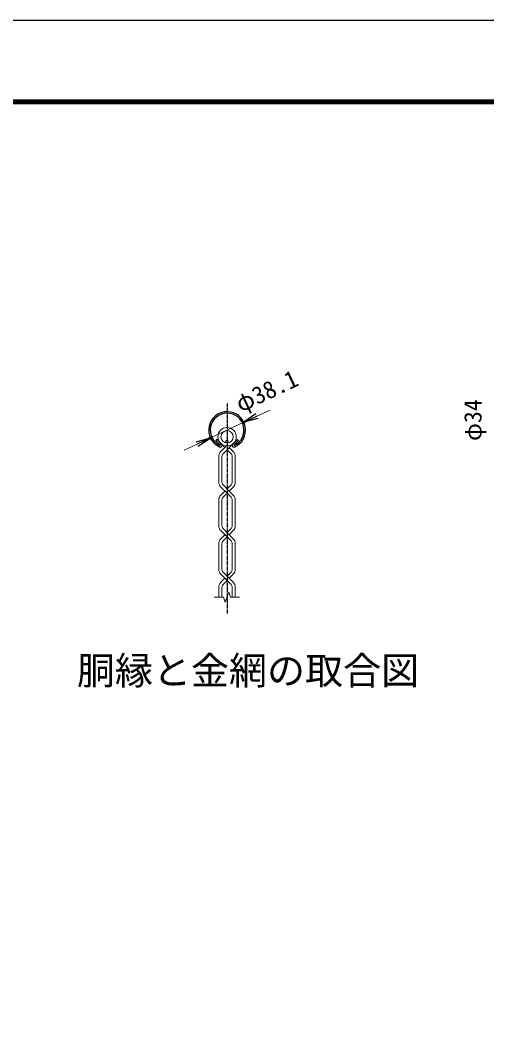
# Model space of a CAD drawing. Units: millimetres, scale not verified. Extents: x -6300 to 6300, y -4455 to 4455.
# Drawn here: x 1169 to 3100, y 259 to 4455 of the extents above; entities that cross this region are included whole.
import ezdxf
from ezdxf.enums import TextEntityAlignment as Align

# ---------------------------------------------------------------- set-up
doc = ezdxf.new("R2010")
doc.units = ezdxf.units.MM
doc.header["$LTSCALE"] = 20
doc.header["$PDMODE"] = 32
doc.header["$PDSIZE"] = 10
doc.linetypes.add('USER3', pattern=[1.125, 0.75, -0.125, 0.125, -0.125])
for name, color, linetype, lineweight in [('0-0_D-TTL-TXT', 7, 'Continuous', 25), ('0-3_D-STR1', 1, 'Continuous', 25), ('0-9_D-STR-DIM', 7, 'Continuous', 13), ('0-C_中心線', 1, 'USER3', 25), ('0-D_D-STR2', 7, 'Continuous', 13), ('0-E_1', 7, 'Continuous', 25), ('1-0_D-TTL', 7, 'Continuous', 25)]:
    doc.layers.add(name, color=color, linetype=linetype, lineweight=lineweight)
doc.layers.add('0-A_0', color=7, linetype='Continuous')
doc.layers.add('0-B_Defpoints', color=7, linetype='Continuous')
doc.styles.add('ＭＳ ゴシック', font='')
doc.styles.get('ＭＳ ゴシック').set_extended_font_data('MS Gothic')

# ---------------------------------------------------------------- blocks, each defined once
blk = doc.blocks.new('_Open')
at = {"layer": '0-A_0'}
blk.add_line((-20, 3.333), (0, 0), dxfattribs=at)
blk.add_lwpolyline([(-20, -3.333), (0, 0), (-20, 0)], dxfattribs=at)

msp = doc.modelspace()

# ---------------------------------------------------------------- linework, layer by layer
at = {"layer": '0-3_D-STR1'}
for p, q in [((1982.31, 2720.03), (1977.78, 2715.49)), ((1997.66, 2695.6), (1977.78, 2715.49)), ((2002.85, 2699.49), (1982.31, 2720.03)), ((2046.99, 2699.06), (2067.52, 2719.6)), ((2052.17, 2695.17), (2072.06, 2715.06)), ((2067.52, 2719.6), (2072.06, 2715.06))]:
    msp.add_line(p, q, dxfattribs=at)
for centre, radius, start, end in [((2024.87, 2758.08), 76.2, 292.92905, 245.65784), ((2024.87, 2758.08), 69.78, 294.33545, 245.82672), ((1996.8, 2696.03), 8.02, 245.55145, 10.65768), ((2052.94, 2696), 8.02, 169.34225, 276.63837)]:
    msp.add_arc(centre, radius, start, end, dxfattribs=at)
at = {"layer": '0-9_D-STR-DIM'}
for p, q in [((2148.24, 2815.79), (2202.59, 2841.22)), ((1955.85, 2725.8), (2093.89, 2790.37)), ((1901.5, 2700.37), (1847.15, 2674.95))]:
    msp.add_line(p, q, dxfattribs=at)
at = {"layer": '0-B_Defpoints'}
for p in [(2093.89, 2790.37), (1955.85, 2725.8)]:
    msp.add_point(p, dxfattribs=at)
at = {"layer": '0-C_中心線'}
msp.add_line((2024.78, 2868), (2024.78, 1998.38), dxfattribs=at)
at = {"layer": '0-D_D-STR2'}
for p, q in [((1998.91, 2669.31), (2015.71, 2686.1)), ((2015.71, 2686.11), (2002.41, 2699.4)), ((2015.71, 2686.11), (2022.16, 2692.56)), ((2050.65, 2669.31), (2033.86, 2686.11)), ((1990.69, 2649.46), (1990.69, 2542.28)), ((2003.53, 2649.13), (2003.53, 2542.61)), ((2041.34, 2660.47), (2024.78, 2677.03)), ((2046.04, 2649.13), (2046.04, 2542.61)), ((2058.87, 2649.46), (2058.87, 2542.28)), ((2024.78, 2496.56), (1998.91, 2522.42)), ((2033.86, 2505.63), (2008.22, 2531.26)), ((2024.78, 2514.71), (2041.34, 2531.26)), ((2033.86, 2505.63), (2050.65, 2522.42)), ((1998.91, 2488.84), (2015.71, 2505.63)), ((2008.22, 2480), (2024.78, 2496.56)), ((2041.34, 2480), (2024.78, 2496.56)), ((2050.65, 2488.84), (2033.86, 2505.63)), ((1990.69, 2468.99), (1990.69, 2361.8)), ((2003.53, 2468.66), (2003.53, 2362.13)), ((2046.04, 2468.66), (2046.04, 2362.13)), ((2058.87, 2468.99), (2058.87, 2361.8)), ((2033.86, 2325.16), (2008.22, 2350.79)), ((2024.78, 2334.23), (2041.34, 2350.79)), ((2024.78, 2316.08), (1998.91, 2341.95)), ((1998.91, 2308.37), (2015.71, 2325.16)), ((2008.22, 2299.53), (2024.78, 2316.08)), ((2041.34, 2299.53), (2024.78, 2316.08)), ((2033.86, 2325.16), (2050.65, 2341.95)), ((2050.65, 2308.37), (2033.86, 2325.16)), ((1990.69, 2288.52), (1990.69, 2181.33)), ((2003.53, 2288.18), (2003.53, 2181.66)), ((2046.04, 2288.18), (2046.04, 2181.66)), ((2058.87, 2288.52), (2058.87, 2181.33)), ((2024.78, 2135.61), (1998.91, 2161.48)), ((1998.91, 2127.89), (2015.71, 2144.68)), ((2033.86, 2144.68), (2008.22, 2170.32)), ((2024.78, 2153.76), (2041.34, 2170.32)), ((2033.86, 2144.68), (2050.65, 2161.48)), ((2050.65, 2127.89), (2033.86, 2144.68)), ((1990.69, 2108.04), (1990.69, 2066.09)), ((2003.53, 2107.71), (2003.53, 2066.09)), ((2041.34, 2119.05), (2024.78, 2135.61)), ((2046.04, 2107.71), (2046.04, 2066.09)), ((2058.87, 2108.04), (2058.87, 2066.09)), ((1971.13, 2066.09), (2009.97, 2066.09)), ((2017.37, 2045.74), (2009.97, 2066.09)), ((2017.37, 2045.74), (2032.19, 2086.44)), ((2032.19, 2086.44), (2039.6, 2066.09)), ((2039.6, 2066.09), (2076.49, 2066.09))]:
    msp.add_line(p, q, dxfattribs=at)
msp.add_lwpolyline([(2008.22, 2660.47), (2024.78, 2677.03), (2047.15, 2699.4)], dxfattribs=at)
for centre, radius in [((2024.78, 2730.57), 38.1), ((2024.78, 2730.57), 25.27), ((2024.78, 2710.92), 5.21)]:
    msp.add_circle(centre, radius, dxfattribs=at)
for centre, radius, start, end in [((2018.77, 2649.46), 28.07, 134.99994, 179.99992), ((2019.57, 2649.13), 16.04, 134.99994, 179.99992), ((2030, 2649.13), 16.04, 0, 45.00122), ((2030.8, 2649.46), 28.07, 0, 44.99998), ((2018.77, 2542.27), 28.07, 179.99992, 225.00006), ((2019.57, 2542.61), 16.04, 179.99992, 225.0013), ((2030, 2542.61), 16.04, 315.00125, 0), ((2030.8, 2542.27), 28.07, 315.00003, 0), ((2018.77, 2468.99), 28.07, 134.99994, 179.99992), ((2019.57, 2468.66), 16.04, 134.99994, 179.99992), ((2030, 2468.66), 16.04, 0, 45.00122), ((2030.8, 2468.99), 28.07, 0, 44.99998), ((2018.77, 2361.8), 28.07, 179.99992, 225.00006), ((2019.57, 2362.13), 16.04, 179.99992, 225.0013), ((2030, 2362.13), 16.04, 315.00125, 0), ((2030.8, 2361.8), 28.07, 315.00003, 0), ((2018.77, 2288.52), 28.07, 134.99994, 179.99992), ((2030.8, 2288.52), 28.07, 0, 44.99998), ((2019.57, 2288.18), 16.04, 134.99994, 179.99992), ((2030, 2288.18), 16.04, 0, 45.00122), ((2018.77, 2181.33), 28.07, 179.99992, 225.00006), ((2019.57, 2181.66), 16.04, 179.99992, 225.0013), ((2030, 2181.66), 16.04, 315.00125, 0), ((2030.8, 2181.33), 28.07, 315.00003, 0), ((2018.77, 2108.04), 28.07, 134.99994, 179.99992), ((2019.57, 2107.71), 16.04, 134.99994, 179.99992), ((2030, 2107.71), 16.04, 0, 45.00122), ((2030.8, 2108.04), 28.07, 0, 44.99998)]:
    msp.add_arc(centre, radius, start, end, dxfattribs=at)
at = {"layer": '0-E_1'}
msp.add_line((2008.22, 2119.05), (2024.78, 2135.61), dxfattribs=at)
at = {"layer": '1-0_D-TTL', "color": 2}
msp.add_lwpolyline([(-6300, 4455), (6300, 4455), (6300, -4455), (-6300, -4455)], close=True, dxfattribs=at)
at = {"layer": '1-0_D-TTL'}
for points in [[(-5895, 4125), (5895, 4125), (5895, -4125), (-5895, -4125)], [(-5891.25, 4121.25), (5891.25, 4121.25), (5891.25, -4121.25), (-5891.25, -4121.25)], [(-5887.5, 4117.5), (5887.5, 4117.5), (5887.5, -4117.5), (-5887.5, -4117.5)], [(-5883.75, 4113.75), (5883.75, 4113.75), (5883.75, -4113.75), (-5883.75, -4113.75)], [(-5880, 4110), (5880, 4110), (5880, -4110), (-5880, -4110)]]:
    msp.add_lwpolyline(points, close=True, dxfattribs=at)

# ---------------------------------------------------------------- block references
at = {"layer": '0-9_D-STR-DIM', "xscale": 3, "yscale": 3}
for p, rotation in [((2093.89, 2790.37), 205.06903), ((1955.85, 2725.8), 25.06903)]:
    msp.add_blockref('_Open', p, dxfattribs=dict(at, rotation=rotation))

# ---------------------------------------------------------------- texts
at = {"layer": '0-0_D-TTL-TXT', "style": 'ＭＳ ゴシック'}
msp.add_text('胴縁と金網の取合図', height=115.4, dxfattribs=at).set_placement((1403.16, 1670.27), align=Align.BOTTOM_LEFT)
at = {"layer": '0-9_D-STR-DIM', "style": 'ＭＳ ゴシック'}
for s, rotation, p in [('φ38.1', 25.069, (2090.52, 2810.62)), ('φ34', 90, (3100.01, 2712.86))]:
    msp.add_text(s, height=72.14, rotation=rotation, dxfattribs=at).set_placement(p, align=Align.BOTTOM_LEFT)

doc.saveas('drawing.dxf')
